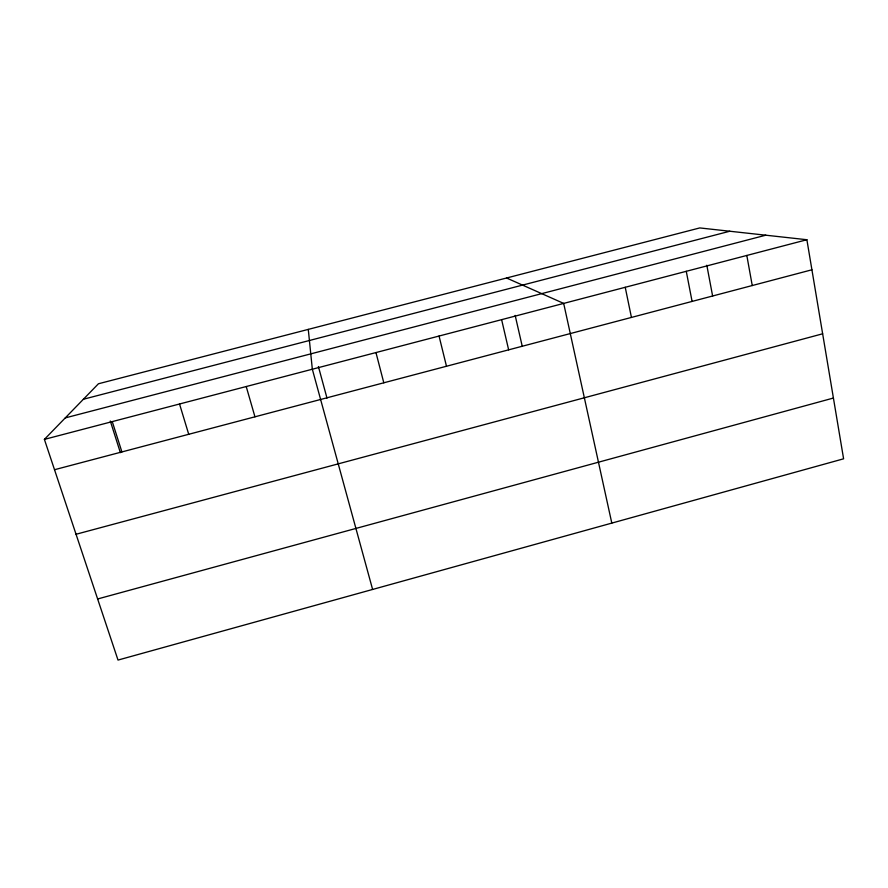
<?xml version="1.0" encoding="UTF-8"?>
<svg xmlns="http://www.w3.org/2000/svg" width="888" height="888" viewBox="0 0 888 888"><rect width="100%" height="100%" fill="white"/><g stroke="black" fill="none" stroke-linecap="round" stroke-linejoin="round"><path stroke-width="1.33" d="M44.4 439.382L98.435 383.771L699.777 227.927L806.881 239.727L843.6 458.807L118.015 660.073L44.4 439.382L806.881 239.727M97.636 598.967L833.41 398.046M76.046 534.265L822.643 333.799M54.523 469.719L811.921 269.786M65.268 417.904L765.789 235.198M83.394 399.245L729.814 231.235M506.571 278L563.68 303.407L611.81 523.11M112.265 421.611L121.911 451.937M110.301 421.012L120.38 452.658M179.531 403.996L188.722 434.299M246.22 386.535L254.956 416.816M372.616 589.454L312.332 369.219L308.28 329.381M318.404 366.544L326.995 398.113M375.957 352.558L383.805 382.795M439.049 336.041L446.486 366.256M501.62 319.658L508.646 349.85M515.162 315.406L522.266 346.387M625.23 287.29L631.435 317.427M686.269 271.306L692.085 301.421M706.815 265.235L712.642 296.126M746.819 255.455L752.247 285.548"/></g></svg>
